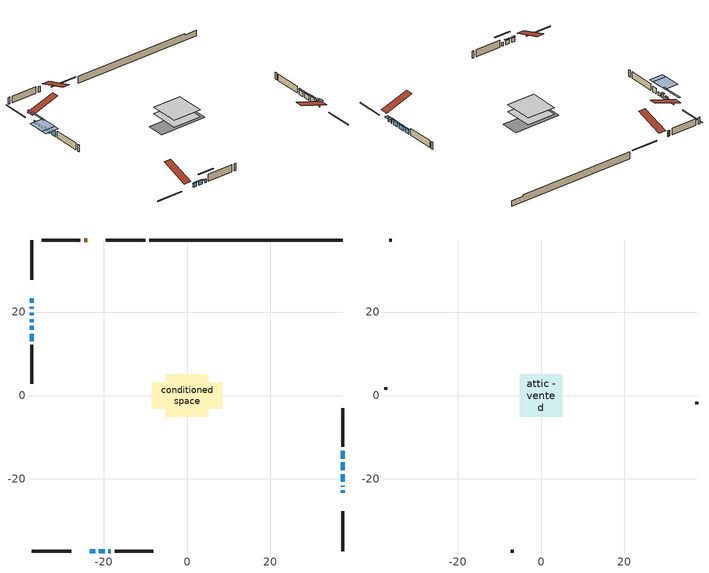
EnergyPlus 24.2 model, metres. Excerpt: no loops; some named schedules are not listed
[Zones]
conditioned space
 floor adiabatic (AdiabaticFloorConstruction): -5.09,-5.09 -5.09,5.09 5.09,5.09 5.09,-5.09 z0.71
 floor foundation (Slab1 construction): -8.46,-3.12 -8.46,3.12 8.46,3.12 8.46,-3.12 z-1.69
 wall outside (RimJoist1 construction): -9.98,37.25 -19.47,37.25 / -37.25,-37.25 -27.76,-37.25 / -37.25,37.25 -37.25,27.76 / 37.25,-37.25 37.25,-27.76 z0.71:1.01
 wall outside (AdiabaticWallConstruction 1): -23.94,37.25 -24.62,37.25 z0.71:2.74
 wall outside (AdiabaticWallConstruction): 37.25,-23.29 37.25,-22.75 / 37.25,-21.83 37.25,-21.62 / 37.25,-17.91 37.25,-16.03 / 37.25,-15.1 37.25,-13.22 z0.71:2.29; -23.29,-37.25 -22.02,-37.25 / -21.09,-37.25 -19.74,-37.25 / -37.25,18.24 -37.25,17.58 z0.71:2.08; -37.25,23.29 -37.25,22.22 z0.71:1.78; -37.25,21.29 -37.25,20.76 z0.71:1.73; -18.82,-37.25 -18.28,-37.25 z0.71:1.98; -37.25,19.83 -37.25,19.17 z0.71:1.65; -37.25,16.65 -37.25,15.71 z0.71:1.85; -37.25,14.78 -37.25,13.03 z0.71:2.69; 37.25,-20.69 37.25,-18.84 z0.71:2.52
 wall outside (Wall1 construction): -25.54,37.25 -34.78,37.25 / -17.35,-37.25 -8.12,-37.25 / -37.25,12.1 -37.25,2.87 / 37.25,-12.29 37.25,-3.06 z0.71:3.15
 wall foundation (FoundationWall1 construction): -9.05,37.25,-1.69 -9.05,37.25,0.71 32.62,37.25,0.71 32.62,37.25,0.2 37.25,37.25,0.2 37.25,37.25,-1.69
 window (WindowConstruction 9): 37.25,-23.29 37.25,-22.75 z0.71:2.29
 window (WindowConstruction 7): -23.29,-37.25 -22.02,-37.25 z0.71:2.08
 window (WindowConstruction 8): -21.09,-37.25 -19.74,-37.25 z0.71:2.08
 window (WindowConstruction 11): -37.25,23.29 -37.25,22.22 z0.71:1.78
 window (WindowConstruction 12): -37.25,21.29 -37.25,20.76 z0.71:1.72
 window (WindowConstruction 13): -18.81,-37.25 -18.28,-37.25 z0.71:1.98
 window (WindowConstruction 10): 37.25,-21.83 37.25,-21.62 z0.71:2.29
 window (WindowConstruction): -37.25,19.83 -37.25,19.17 z0.71:1.65
 window (WindowConstruction 1): -37.25,18.24 -37.25,17.58 z0.71:2.08
 window (WindowConstruction 2): -37.25,16.65 -37.25,15.71 z0.71:1.85
 window (WindowConstruction 3): -37.25,14.78 -37.25,13.03 z0.71:2.69
 window (WindowConstruction 4): 37.25,-20.69 37.25,-18.84 z0.71:2.51
 window (WindowConstruction 5): 37.25,-17.91 37.25,-16.03 z0.71:2.29
 window (WindowConstruction 6): 37.25,-15.1 37.25,-13.22 z0.71:2.29
 door (Door): -23.94,37.25 -24.62,37.25 z0.71:2.74
 ceiling adiabatic (AdiabaticFloorConstruction): 5.09,-5.09 5.09,5.09 -5.09,5.09 -5.09,-5.09 z0.71
attic - vented
 floor to conditioned space (Floor1 construction Reversed): -5.09,-5.09 -5.09,5.09 5.09,5.09 5.09,-5.09 z3.15
 wall outside (Wall2 construction): -35.71,37.25 -36.32,37.25 / -7.19,-37.25 -6.58,-37.25 / -37.25,1.94 -37.25,1.33 / 37.25,-2.13 37.25,-1.52 z0.71:3.15
 roof outside (Roof1 construction): -23.01,37.25,3.15 -23.01,27.34,6.45 -20.4,27.34,6.45 -20.4,37.25,3.15; -24.22,-37.25,3.15 -24.22,-27.34,6.45 -26.83,-27.34,6.45 -26.83,-37.25,3.15; -37.25,24.22,3.15 -27.34,24.22,6.45 -27.34,26.83,6.45 -37.25,26.83,3.15; 37.25,-24.22,3.15 27.34,-24.22,6.45 27.34,-26.83,6.45 37.25,-26.83,3.15
shading: 37.25,-22.46 37.25,-23.59 38.47,-23.59 38.47,-22.46 z2.58; -21.82,-37.25 -23.49,-37.25 -23.49,-37.66 -21.82,-37.66 z2.28; -19.54,-37.25 -21.29,-37.25 -21.29,-37.66 -19.54,-37.66 z2.28; -37.25,19.59 -37.25,25.92 -37.66,25.92 -37.66,19.59 z4.41; -37.25,18.13 -37.25,23.92 -37.66,23.92 -37.66,18.13 z4.36; -15.65,-37.25 -21.45,-37.25 -21.45,-37.66 -15.65,-37.66 z4.61; 37.25,-21.32 37.25,-22.12 38.47,-22.12 38.47,-21.32 z2.58; -37.25,18.97 -37.25,20.03 -37.66,20.03 -37.66,18.97 z1.85; -37.25,17.38 -37.25,18.44 -37.66,18.44 -37.66,17.38 z2.28; -37.25,13.27 -37.25,19.09 -42.13,19.09 -42.13,13.27 z4.29; -37.25,11.51 -37.25,16.3 -42.13,16.3 -42.13,11.51 z4.21; 37.25,-18.64 37.25,-20.89 37.66,-20.89 37.66,-18.64 z2.72; 37.25,-15.83 37.25,-18.11 37.66,-18.11 37.66,-15.83 z2.49; 37.25,-13.02 37.25,-15.3 37.66,-15.3 37.66,-13.02 z2.49
[Building]
Building 1: Terrain=Suburbs
[Site:Location]
Quebec Intl AP_QC: Latitude {deg}=46.8; Longitude {deg}=-71.38; Time Zone {hr}=-5; Elevation {m}=74; Keep Site Location Information=Yes
[Site:GroundTemperature:Shallow]
0.0108218, -2.24938, -2.43038, -1.3578, 2.94801, 7.23376, 10.9493, 13.303, 13.5029, 11.5886, 7.96783, 3.81355
[Site:WaterMainsTemperature]
Calculation Method=Schedule; Temperature Schedule=mains temperature schedule
[Material] Roughness=Rough; Thermal Absorptance=0.9
Name | Thickness {m} | Conductivity {W/m-K} | Density {kg/m3} | Specific Heat {J/kg-K} | Solar Absorptance | Visible Absorptance
asphalt or fiberglass shingles | 0.00635 | 0.162714 | 1121.4 | 1465.45 | 0.4 | 0.4
ceiling loosefill ins | 0.254 | 0.0480833 | 16.02 | 1046.75 | 0.7 | 0.7
ceiling stud and cavity | 0.1397 | 0.145306 | 65.682 | 1177.47 | 0.7 | 0.7
concrete 4.0 in. | 0.1016 | 1.803125 | 2242.8 | 837.4 | 0.7 | 0.7
concrete 8.0 in. | 0.2032 | 1.803125 | 2242.8 | 837.4 | 0.7 | 0.7
door material | 0.04445 | 0.0451087 | 512.64 | 1214.23 | 0.7 | 0.7
exterior vertical ins | 0.0392557 | 0.029427 | 32.04 | 1214.23 | 0.7 | 0.7
floor covering | 0.0127 | 0.0433444 | 54.468 | 1339.84 | 0.6 | 0.6
floor rigid ins; wall rigid ins 1 | 0.512978 | 0.029427 | 32.04 | 1214.23 | 0.7 | 0.7
floor stud and cavity | 0.1397 | 1.75129 | 37.0049 | 1207.88 | 0.7 | 0.7
furniture material conditioned space 1 | 0.1524 | 0.115458 | 640.8 | 1214.23 | 0.6 | 0.6
gypsum board | 0.0127 | 0.160291 | 801 | 837.4 | 0.6 | 0.6
gypsum board 1 | 0.0127 | 0.160291 | 801 | 837.4 | 0.7 | 0.7
osb sheathing 0.5 in. | 0.0127 | 0.115458 | 512.64 | 1214.23 | 0.7 | 0.7
osb sheathing 0.75 in. | 0.01905 | 0.115458 | 512.64 | 1214.23 | 0.7 | 0.7
osb sheathing 2.0 in. | 0.0508 | 0.115458 | 512.64 | 1214.23 | 0.7 | 0.7
rim joist rigid ins | 0.051816 | 0.029427 | 32.04 | 1214.23 | 0.7 | 0.7
rim joist stud and cavity | 0.0508 | 0.0403734 | 125.044 | 1163.47 | 0.6 | 0.6
wall rigid ins | 0.103632 | 0.029427 | 32.04 | 1214.23 | 0.7 | 0.7
wall stud and cavity | 0.1397 | 0.224759 | 139.0536 | 1170.24 | 0.7 | 0.7
wall stud and cavity 1 | 0.0889 | 6.1454 | 50.32683 | 1063.81 | 0.6 | 0.6
wall stud and cavity 2 | 0.0889 | 0.380278 | 52.3479 | 1209.89 | 0.7 | 0.7
wall stud and cavity 3 | 0.0889 | 0.391764 | 83.0341 | 1211.67 | 0.7 | 0.7
wood siding | 0.0254 | 0.102417 | 544.68 | 1172.36 | 0.4 | 0.4
wood siding 1 | 0.00254 | 0.102417 | 544.68 | 1172.36 | 0.4 | 0.4
wood siding 2; wood siding 3; wood siding 4 | 0.0254 | 0.102417 | 544.68 | 1172.36 | 0.7 | 0.7
[WindowMaterial:SimpleGlazingSystem]
Name | U-Factor {W/m2-K} | Solar Heat Gain Coefficient
WindowMaterial | 2.770864 | 0.52
WindowMaterial 1 | 2.77711 | 0.55
WindowMaterial 10 | 3.14959 | 0.45
WindowMaterial 11 | 3.034891 | 0.46
WindowMaterial 12 | 3.03773 | 0.46
WindowMaterial 13 | 3.02581 | 0.48
WindowMaterial 2 | 2.78052 | 0.57
WindowMaterial 3 | 2.82878 | 0.59
WindowMaterial 4 | 2.79414 | 0.65
WindowMaterial 5 | 2.79301 | 0.64
WindowMaterial 6 | 2.78449 | 0.59
WindowMaterial 7 | 2.77541 | 0.54
WindowMaterial 8 | 2.78847 | 0.62
WindowMaterial 9 | 2.975272 | 0.62
[Construction]
AdiabaticFloorConstruction: floor stud and cavity, floor rigid ins, osb sheathing 0.75 in., floor covering
AdiabaticWallConstruction: wood siding 3, wall rigid ins 1, wall stud and cavity 2, gypsum board
AdiabaticWallConstruction 1: wood siding 4, wall rigid ins 1, wall stud and cavity 2, gypsum board
Door: door material
Floor1 construction Reversed: gypsum board, ceiling stud and cavity, ceiling loosefill ins
FoundationWall1 construction: concrete 8.0 in., gypsum board 1
furniture construction conditioned space 1: furniture material conditioned space 1
PartitionWallConstruction: gypsum board, wall stud and cavity 3, gypsum board
RimJoist1 construction: wood siding 2, rim joist rigid ins, osb sheathing 2.0 in., rim joist stud and cavity
Roof1 construction: asphalt or fiberglass shingles
Slab1 construction: concrete 4.0 in.
Wall1 construction: wood siding, wall rigid ins, osb sheathing 0.5 in., wall stud and cavity, gypsum board
Wall2 construction: wood siding 1, wall stud and cavity 1
WindowConstruction: WindowMaterial
WindowConstruction 1: WindowMaterial 1
WindowConstruction 10: WindowMaterial 10
WindowConstruction 11: WindowMaterial 11
WindowConstruction 12: WindowMaterial 12
WindowConstruction 13: WindowMaterial 13
WindowConstruction 2: WindowMaterial 2
WindowConstruction 3: WindowMaterial 3
WindowConstruction 4: WindowMaterial 4
WindowConstruction 5: WindowMaterial 5
WindowConstruction 6: WindowMaterial 6
WindowConstruction 7: WindowMaterial 7
WindowConstruction 8: WindowMaterial 8
WindowConstruction 9: WindowMaterial 9
[Zone] Multiplier=1; Part of Total Floor Area=Yes
Name | Volume {m3}
attic - vented | 55.4716
conditioned space | 531.7
[Space]
Name | Zone | Volume {m3}
attic - vented 1 | attic - vented | 55.4716
conditioned space 1 | conditioned space | 531.7
[ZoneInfiltration:EffectiveLeakageArea]
infil attic - vented 1: Zone or Space=attic - vented 1; Schedule=Always On Discrete; Effective Air Leakage Area {cm2}=3820.43; Stack Coefficient=0.000399214; Wind Coefficient=1.34997e-05
[ZoneMixing]
whole house fan mix: Zone or Space=attic - vented; Schedule=Always On Continuous; Design Flow Rate Calculation Method=Flow/Zone; Design Flow Rate {m3/s}=0; Source Zone or Space=conditioned space
[SurfaceProperty:ExposedFoundationPerimeter]
Slab1: Exposed Perimeter Calculation Method=TotalExposedPerimeter; Total Exposed Perimeter {m}=46.3
[InternalMass] Zone or ZoneList=conditioned space; Space or SpaceList=conditioned space 1
Name | Construction | Surface Area {m2}
furniture mass conditioned space 1 | furniture construction conditioned space 1 | 83.5718
partition wall mass | PartitionWallConstruction | 208.93
[Lights]
interior lighting: Zone or ZoneList or Space or SpaceList=conditioned space 1; Schedule=interior lighting schedule; Design Level Calculation Method=LightingLevel; Lighting Level {W}=343.2; Return Air Fraction=0; Fraction Radiant=0.6; Fraction Visible=0.2; Fraction Replaceable=1
[People]
occupants: Zone or ZoneList or Space or SpaceList=conditioned space 1; Number of People Schedule=occupants schedule; Number of People Calculation Method=People; Number of People=3; Fraction Radiant=0.314171; Sensible Heat Fraction=0.56303; Activity Level Schedule=occupants activity schedule; Carbon Dioxide Generation Rate {m3/s-W}=0; Enable ASHRAE 55 Comfort Warnings=No; Mean Radiant Temperature Calculation Type=EnclosureAveraged
[ElectricEquipment] Zone or ZoneList or Space or SpaceList=conditioned space 1; Design Level Calculation Method=EquipmentLevel
Name | Schedule | Design Level {W} | Fraction Latent | Fraction Radiant | Fraction Lost
clothes dryer | clothes dryer schedule | 140.772 | 0.015 | 0.081 | 0.85
clothes washer | clothes washer schedule | 32.1985 | 0.03 | 0.162 | 0.7
cooking range | cooking range schedule | 215.147 | 0.08 | 0.432 | 0.2
dishwasher | dishwasher schedule | 66.8632 | 0.3 | 0.18 | 0.4
fridge | fridge schedule | 72.9452 | 0 | 0.6 | 0
mech vent house fan | mech vent house fan schedule | 14.1667 | 0 | 0 | 1
mech vent house fan cfis | mech vent house fan cfis schedule | 0 | 0 | 0 | 0
mech vent range fan 0 | mech vent range fan 0 schedule | 57 | 0 | 0 | 1
misc plug loads | misc plug loads schedule | 494.7 | 0.045 | 0.513 | 0.1
whole house fan | Always On Discrete | 0 | 0 | 0 | 1
[OtherEquipment] Zone or ZoneList or Space or SpaceList=conditioned space 1; Design Level Calculation Method=EquipmentLevel
Name | Fuel Type | Schedule | Design Level {W} | Fraction Latent | Fraction Radiant | Fraction Lost
clothes dryer 1 | Electricity | clothes dryer schedule | 0 | 0.015 | 0.081 | 0.85
cooking range 1 | Electricity | cooking range schedule | 0 | 0.08 | 0.432 | 0.2
general water use latent | None | general water use schedule | 62.594 | 1 | 0 | 0
general water use sensible | None | general water use schedule | -61.6891 | 0 | 0.6 | 0
mech vent house fan latent load | None | Always On Discrete | 0 | 1 | 0 | 0
mech vent house fan sensible load | None | Always On Discrete | 0 | 0 | 0 | 0
water heater energy adjustment1 | Electricity | Always On Discrete | 0.01 | 0 | 0 | 1
[ZoneInfiltration:DesignFlowRate] Zone or ZoneList or Space or SpaceList=conditioned space 1; Schedule=Always On Discrete; Design Flow Rate Calculation Method=Flow/Zone; Design Flow Rate {m3/s}=0
infil flow; natural vent flow; whole house fan flow
[ZoneControl:Thermostat]
conditioned space Thermostat: Zone or ZoneList=conditioned space; Control Type Schedule=conditioned space Thermostat Schedule; Control 1=conditioned space temperature setpoint; Temperature Difference Between Cutout And Setpoint {deltaC}=0
[ZoneHVAC:Baseboard:Convective:Electric]
electric baseboard: Availability Schedule=Always On Discrete; Heating Design Capacity {W}=8707.43; Efficiency=1
[Zone equipment]
conditioned space: electric baseboard
[Foundation:Kiva]
Foundation Kiva 1: Initial Indoor Air Temperature {C}=18; Wall Height Above Grade {m}=0.710001; Wall Depth Below Slab {m}=0.2032; Custom Block Material Name 1=exterior vertical ins; Custom Block Depth 1 {m}=2.4; Custom Block X Position 1 {m}=0.2159; Custom Block Z Position 1 {m}=0
[Foundation:Kiva:Settings]
Soil Conductivity {W/m-K}=0.849921; Soil Density {kg/m3}=1842.3; Soil Specific Heat {J/kg-K}=418.7; Ground Solar Absorptivity=0.9; Ground Thermal Absorptivity=0.9; Ground Surface Roughness {m}=0.03; Far-Field Width {m}=40; Deep-Ground Boundary Condition=ZeroFlux; Deep-Ground Depth {m}=40; Minimum Cell Dimension {m}=0.2; Maximum Cell Growth Coefficient=3; Simulation Timestep=Timestep
[Exterior:Lights]
exterior lighting: Schedule=exterior lighting schedule; Design Level {W}=75.6
[EnergyManagementSystem:GlobalVariable]
infil_program_Qfan
infil_program_Qinf
natural_vent_program_Qnv
natural_vent_program_Qwhf
[EnergyManagementSystem:Sensor]
Name | Output:Variable or Output:Meter Index Key | Output:Variable or Output:Meter
airflow_gain | infil flow | Infiltration Sensible Heat Gain Energy
airflow_gain_1 | natural vent flow | Infiltration Sensible Heat Gain Energy
airflow_gain_2 | whole house fan flow | Infiltration Sensible Heat Gain Energy
airflow_loss | infil flow | Infiltration Sensible Heat Loss Energy
airflow_loss_1 | natural vent flow | Infiltration Sensible Heat Loss Energy
airflow_loss_2 | whole house fan flow | Infiltration Sensible Heat Loss Energy
clg_load_cond |  | Cooling:EnergyTransfer:Zone:CONDITIONED SPACE
clg_sp_s; clg_sp_s_1 | cooling setpoint | Schedule Value
clothes_dryer_exhaust_0_sch_s | clothes dryer exhaust 0 schedule | Schedule Value
conditioned_space_clg_unmet_s | conditioned space | Zone Cooling Setpoint Not Met Time
conditioned_space_htg_unmet_s | conditioned space | Zone Heating Setpoint Not Met Time
cool_season | cooling season schedule | Schedule Value
fridge_tin_s | conditioned space | Zone Mean Air Temperature
htg_load_cond |  | Heating:EnergyTransfer:Zone:CONDITIONED SPACE
htg_sp_s; htg_sp_s_1 | heating setpoint | Schedule Value
ig_ee_conv | clothes dryer | Electric Equipment Convective Heating Energy
ig_ee_conv_2 | cooking range | Electric Equipment Convective Heating Energy
ig_ee_conv_4 | fridge | Electric Equipment Convective Heating Energy
ig_ee_conv_5 | misc plug loads | Electric Equipment Convective Heating Energy
ig_ee_conv_6 | whole house fan | Electric Equipment Convective Heating Energy
ig_ee_rad | clothes dryer | Electric Equipment Radiant Heating Energy
ig_ee_rad_2 | cooking range | Electric Equipment Radiant Heating Energy
ig_ee_rad_4 | fridge | Electric Equipment Radiant Heating Energy
ig_ee_rad_5 | misc plug loads | Electric Equipment Radiant Heating Energy
ig_ee_rad_6 | whole house fan | Electric Equipment Radiant Heating Energy
ig_lgt_conv | interior lighting | Lights Convective Heating Energy
ig_lgt_rad | interior lighting | Lights Radiant Heating Energy
ig_lgt_vis | interior lighting | Lights Visible Radiation Heating Energy
ig_oe_conv | clothes dryer 1 | Other Equipment Convective Heating Energy
ig_oe_conv_1 | cooking range 1 | Other Equipment Convective Heating Energy
ig_oe_conv_2 | general water use latent | Other Equipment Convective Heating Energy
ig_oe_conv_3 | general water use sensible | Other Equipment Convective Heating Energy
ig_oe_conv_4 | water heater energy adjustment1 | Other Equipment Convective Heating Energy
ig_oe_rad | clothes dryer 1 | Other Equipment Radiant Heating Energy
ig_oe_rad_1 | cooking range 1 | Other Equipment Radiant Heating Energy
ig_oe_rad_2 | general water use latent | Other Equipment Radiant Heating Energy
ig_oe_rad_3 | general water use sensible | Other Equipment Radiant Heating Energy
ig_oe_rad_4 | water heater energy adjustment1 | Other Equipment Radiant Heating Energy
ig_ppl_conv | occupants | People Convective Heating Energy
ig_ppl_rad | occupants | People Radiant Heating Energy
im_conv | furniture mass conditioned space 1 | Surface Inside Face Convection Heat Gain Energy
im_conv_1 | partition wall mass | Surface Inside Face Convection Heat Gain Energy
im_ig | furniture mass conditioned space 1 | Surface Inside Face Internal Gains Radiation Heat Gain Energy
im_ig_1 | partition wall mass | Surface Inside Face Internal Gains Radiation Heat Gain Energy
im_lgt | furniture mass conditioned space 1 | Surface Inside Face Lights Radiation Heat Gain Energy
im_lgt_1 | partition wall mass | Surface Inside Face Lights Radiation Heat Gain Energy
im_sol | furniture mass conditioned space 1 | Surface Inside Face Solar Radiation Heat Gain Energy
im_sol_1 | partition wall mass | Surface Inside Face Solar Radiation Heat Gain Energy
im_surf | furniture mass conditioned space 1 | Surface Inside Face Net Surface Thermal Radiation Heat Gain Energy
im_surf_1 | partition wall mass | Surface Inside Face Net Surface Thermal Radiation Heat Gain Energy
mech_vent_range_fan_0_sch_s | mech vent range fan 0 schedule | Schedule Value
mv_conv | mech vent house fan | Electric Equipment Convective Heating Energy
mv_conv_1 | mech vent house fan cfis | Electric Equipment Convective Heating Energy
mv_conv_2 | mech vent range fan 0 | Electric Equipment Convective Heating Energy
mv_conv_3 | mech vent house fan latent load | Other Equipment Convective Heating Energy
mv_conv_4 | mech vent house fan sensible load | Other Equipment Convective Heating Energy
mv_rad | mech vent house fan | Electric Equipment Radiant Heating Energy
mv_rad_1 | mech vent house fan cfis | Electric Equipment Radiant Heating Energy
mv_rad_2 | mech vent range fan 0 | Electric Equipment Radiant Heating Energy
mv_rad_3 | mech vent house fan latent load | Other Equipment Radiant Heating Energy
mv_rad_4 | mech vent house fan sensible load | Other Equipment Radiant Heating Energy
natural_vent_s | natural vent schedule | Schedule Value
out_pb_s |  | Site Outdoor Air Barometric Pressure
out_wt_s |  | Site Outdoor Air Humidity Ratio
site_vw_s |  | Site Wind Speed
ss_back_out | Window1 | Surface Window Shortwave from Zone Back Out Window Heat Transfer Rate
ss_back_out_1 | Window11 | Surface Window Shortwave from Zone Back Out Window Heat Transfer Rate
ss_back_out_10 | Window6 | Surface Window Shortwave from Zone Back Out Window Heat Transfer Rate
ss_back_out_11 | Window7 | Surface Window Shortwave from Zone Back Out Window Heat Transfer Rate
ss_back_out_12 | Window8 | Surface Window Shortwave from Zone Back Out Window Heat Transfer Rate
ss_back_out_13 | Window9 | Surface Window Shortwave from Zone Back Out Window Heat Transfer Rate
ss_back_out_2 | Window13 | Surface Window Shortwave from Zone Back Out Window Heat Transfer Rate
ss_back_out_3 | Window14 | Surface Window Shortwave from Zone Back Out Window Heat Transfer Rate
ss_back_out_4 | Window16 | Surface Window Shortwave from Zone Back Out Window Heat Transfer Rate
ss_back_out_5 | Window17 | Surface Window Shortwave from Zone Back Out Window Heat Transfer Rate
ss_back_out_6 | Window2 | Surface Window Shortwave from Zone Back Out Window Heat Transfer Rate
ss_back_out_7 | Window3 | Surface Window Shortwave from Zone Back Out Window Heat Transfer Rate
ss_back_out_8 | Window4 | Surface Window Shortwave from Zone Back Out Window Heat Transfer Rate
ss_back_out_9 | Window5 | Surface Window Shortwave from Zone Back Out Window Heat Transfer Rate
ss_conv | Door1 | Surface Inside Face Convection Heat Gain Energy
ss_conv_1 | Window1 | Surface Inside Face Convection Heat Gain Energy
ss_conv_10 | Window5 | Surface Inside Face Convection Heat Gain Energy
ss_conv_11 | Window6 | Surface Inside Face Convection Heat Gain Energy
ss_conv_12 | Window7 | Surface Inside Face Convection Heat Gain Energy
ss_conv_13 | Window8 | Surface Inside Face Convection Heat Gain Energy
ss_conv_14 | Window9 | Surface Inside Face Convection Heat Gain Energy
ss_conv_2 | Window11 | Surface Inside Face Convection Heat Gain Energy
ss_conv_3 | Window13 | Surface Inside Face Convection Heat Gain Energy
ss_conv_4 | Window14 | Surface Inside Face Convection Heat Gain Energy
ss_conv_5 | Window16 | Surface Inside Face Convection Heat Gain Energy
ss_conv_6 | Window17 | Surface Inside Face Convection Heat Gain Energy
ss_conv_7 | Window2 | Surface Inside Face Convection Heat Gain Energy
ss_conv_8 | Window3 | Surface Inside Face Convection Heat Gain Energy
ss_conv_9 | Window4 | Surface Inside Face Convection Heat Gain Energy
ss_ig | Door1 | Surface Inside Face Internal Gains Radiation Heat Gain Energy
ss_ig_1 | Window1 | Surface Inside Face Internal Gains Radiation Heat Gain Energy
ss_ig_10 | Window5 | Surface Inside Face Internal Gains Radiation Heat Gain Energy
ss_ig_11 | Window6 | Surface Inside Face Internal Gains Radiation Heat Gain Energy
ss_ig_12 | Window7 | Surface Inside Face Internal Gains Radiation Heat Gain Energy
ss_ig_13 | Window8 | Surface Inside Face Internal Gains Radiation Heat Gain Energy
ss_ig_14 | Window9 | Surface Inside Face Internal Gains Radiation Heat Gain Energy
ss_ig_2 | Window11 | Surface Inside Face Internal Gains Radiation Heat Gain Energy
ss_ig_3 | Window13 | Surface Inside Face Internal Gains Radiation Heat Gain Energy
ss_ig_4 | Window14 | Surface Inside Face Internal Gains Radiation Heat Gain Energy
ss_ig_5 | Window16 | Surface Inside Face Internal Gains Radiation Heat Gain Energy
ss_ig_6 | Window17 | Surface Inside Face Internal Gains Radiation Heat Gain Energy
ss_ig_7 | Window2 | Surface Inside Face Internal Gains Radiation Heat Gain Energy
ss_ig_8 | Window3 | Surface Inside Face Internal Gains Radiation Heat Gain Energy
ss_ig_9 | Window4 | Surface Inside Face Internal Gains Radiation Heat Gain Energy
ss_lgt | Door1 | Surface Inside Face Lights Radiation Heat Gain Energy
ss_sol | Door1 | Surface Inside Face Solar Radiation Heat Gain Energy
ss_surf | Door1 | Surface Inside Face Net Surface Thermal Radiation Heat Gain Energy
ss_surf_1 | Window1 | Surface Inside Face Net Surface Thermal Radiation Heat Gain Energy
ss_surf_10 | Window5 | Surface Inside Face Net Surface Thermal Radiation Heat Gain Energy
ss_surf_11 | Window6 | Surface Inside Face Net Surface Thermal Radiation Heat Gain Energy
ss_surf_12 | Window7 | Surface Inside Face Net Surface Thermal Radiation Heat Gain Energy
ss_surf_13 | Window8 | Surface Inside Face Net Surface Thermal Radiation Heat Gain Energy
ss_surf_14 | Window9 | Surface Inside Face Net Surface Thermal Radiation Heat Gain Energy
ss_surf_2 | Window11 | Surface Inside Face Net Surface Thermal Radiation Heat Gain Energy
ss_surf_3 | Window13 | Surface Inside Face Net Surface Thermal Radiation Heat Gain Energy
ss_surf_4 | Window14 | Surface Inside Face Net Surface Thermal Radiation Heat Gain Energy
ss_surf_5 | Window16 | Surface Inside Face Net Surface Thermal Radiation Heat Gain Energy
ss_surf_6 | Window17 | Surface Inside Face Net Surface Thermal Radiation Heat Gain Energy
ss_surf_7 | Window2 | Surface Inside Face Net Surface Thermal Radiation Heat Gain Energy
ss_surf_8 | Window3 | Surface Inside Face Net Surface Thermal Radiation Heat Gain Energy
ss_surf_9 | Window4 | Surface Inside Face Net Surface Thermal Radiation Heat Gain Energy
ss_trans_in | Window1 | Surface Window Transmitted Solar Radiation Rate
ss_trans_in_1 | Window11 | Surface Window Transmitted Solar Radiation Rate
ss_trans_in_10 | Window6 | Surface Window Transmitted Solar Radiation Rate
ss_trans_in_11 | Window7 | Surface Window Transmitted Solar Radiation Rate
ss_trans_in_12 | Window8 | Surface Window Transmitted Solar Radiation Rate
ss_trans_in_13 | Window9 | Surface Window Transmitted Solar Radiation Rate
ss_trans_in_2 | Window13 | Surface Window Transmitted Solar Radiation Rate
ss_trans_in_3 | Window14 | Surface Window Transmitted Solar Radiation Rate
ss_trans_in_4 | Window16 | Surface Window Transmitted Solar Radiation Rate
ss_trans_in_5 | Window17 | Surface Window Transmitted Solar Radiation Rate
ss_trans_in_6 | Window2 | Surface Window Transmitted Solar Radiation Rate
ss_trans_in_7 | Window3 | Surface Window Transmitted Solar Radiation Rate
ss_trans_in_8 | Window4 | Surface Window Transmitted Solar Radiation Rate
ss_trans_in_9 | Window5 | Surface Window Transmitted Solar Radiation Rate
ss_trans_out | Window1 | Surface Inside Face Initial Transmitted Diffuse Transmitted Out Window Solar Radiation Rate
ss_trans_out_1 | Window11 | Surface Inside Face Initial Transmitted Diffuse Transmitted Out Window Solar Radiation Rate
ss_trans_out_10 | Window6 | Surface Inside Face Initial Transmitted Diffuse Transmitted Out Window Solar Radiation Rate
ss_trans_out_11 | Window7 | Surface Inside Face Initial Transmitted Diffuse Transmitted Out Window Solar Radiation Rate
